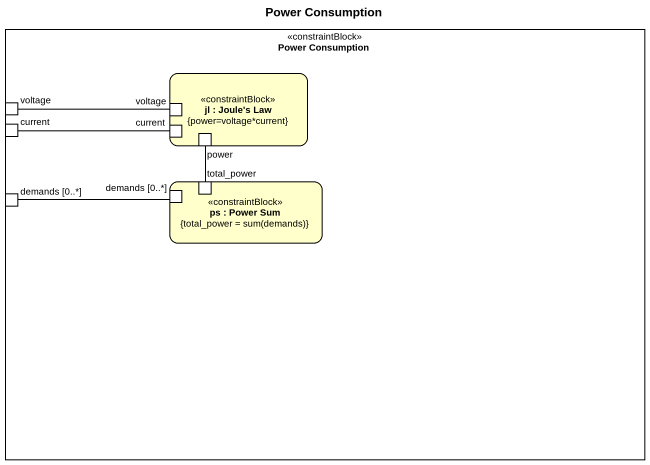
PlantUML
@startuml
title Power Consumption
rectangle "Power Consumption" as Power_Consumption <<constraintBlock>> {
  rectangle "jl : Joule's Law\n{power=voltage*current}" as jl <<constraintBlock>> {
    port "voltage" as voltage_2
    port "current" as current_2
    port power
  }
  port voltage
  port current
  port "demands [0..*]" as demands_0
  rectangle "ps : Power Sum\n{total_power = sum(demands)}" as ps <<constraintBlock>> {
    port "demands [0..*]" as demands_0_2
    port total_power
  }
}
voltage -right- voltage_2
current -right- current_2
power -- total_power
demands_0 -right- demands_0_2
@enduml
